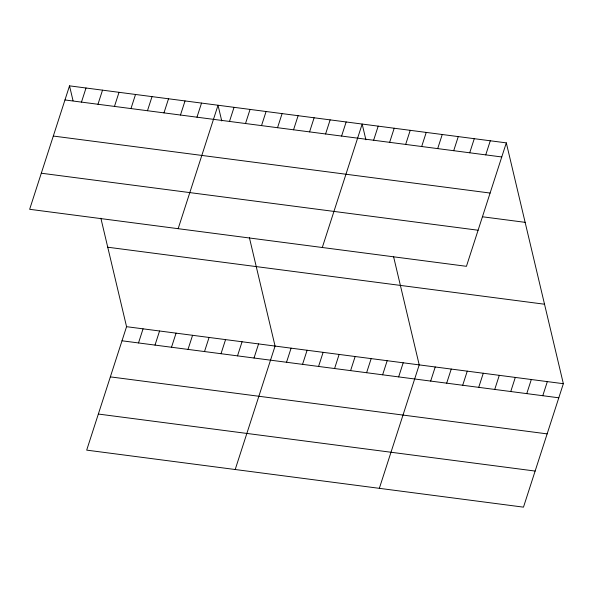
<?xml version="1.0" encoding="UTF-8"?>
<svg xmlns="http://www.w3.org/2000/svg" width="593" height="593" viewBox="0 0 593 593"><rect width="100%" height="100%" fill="white"/><g stroke="black" fill="none" stroke-linecap="round" stroke-linejoin="round"><path stroke-width="0.89" d="M69.522 85.852L29.65 209.299L466.439 266.316L506.311 142.869L69.522 85.852L73.05 100.758M81.471 102.107L86.022 88.009M97.971 104.264L102.522 90.166M114.471 106.414L119.023 92.315M130.971 108.571L135.523 94.472M147.472 110.721L152.023 96.622M163.972 112.878L168.523 98.779M180.472 115.035L185.031 100.929M100.869 218.209L126.561 326.684L86.689 450.131L523.478 507.148L563.35 383.701L506.311 142.869M196.972 117.184L201.531 103.086M138.51 342.939L143.061 328.841M178.159 228.683L218.031 105.243L221.752 120.972M155.01 345.096L159.561 330.998M229.491 121.432L234.042 107.333M171.51 347.246L176.069 333.147M245.509 123.522L250.061 109.423M188.011 349.403L192.569 335.304M261.52 125.612L266.079 111.514M204.511 351.553L209.07 337.454M277.539 127.703L282.09 113.604M221.011 353.71L225.57 339.611M293.55 129.793L298.109 115.694M309.568 131.883L314.12 117.785M237.511 355.867L242.07 341.761M325.587 133.974L330.138 119.875M254.019 358.016L258.57 343.918M341.598 136.064L346.156 121.965M235.199 469.515L275.07 346.075L249.379 237.593M322.296 247.496L362.167 124.056L365.896 139.785M286.53 362.264L291.089 348.165M373.627 140.244L378.186 126.146M302.549 364.354L307.1 350.255M389.645 142.335L394.197 128.236M318.56 366.444L323.118 352.346M405.664 144.425L410.215 130.327M334.578 368.535L339.129 354.436M421.675 146.515L426.234 132.417M350.596 370.625L355.148 356.526M437.693 148.606L442.245 134.507M366.607 372.715L371.166 358.617M453.704 150.696L458.263 136.598M382.626 374.806L387.177 360.707M469.723 152.786L474.274 138.688M398.644 376.896L403.196 362.797M485.741 154.877L490.292 140.778M379.342 488.328L419.214 364.888L393.515 256.413M430.674 381.077L435.225 366.978M446.685 383.167L451.243 369.068M462.703 385.257L467.254 371.159M478.721 387.348L483.273 373.249M494.732 389.438L499.291 375.339M510.751 391.528L515.302 377.43M526.762 393.619L531.321 379.52M542.78 395.709L547.332 381.61M64.971 99.958L501.752 156.967M53.311 136.042L490.1 193.051M482.428 216.771L525.131 222.345M41.302 173.215L478.091 230.232M107.741 247.214L544.53 304.224M126.561 326.684L563.35 383.701M122.01 340.79L558.799 397.799M110.357 376.874L547.139 433.883M98.349 414.047L535.131 471.064"/></g></svg>
